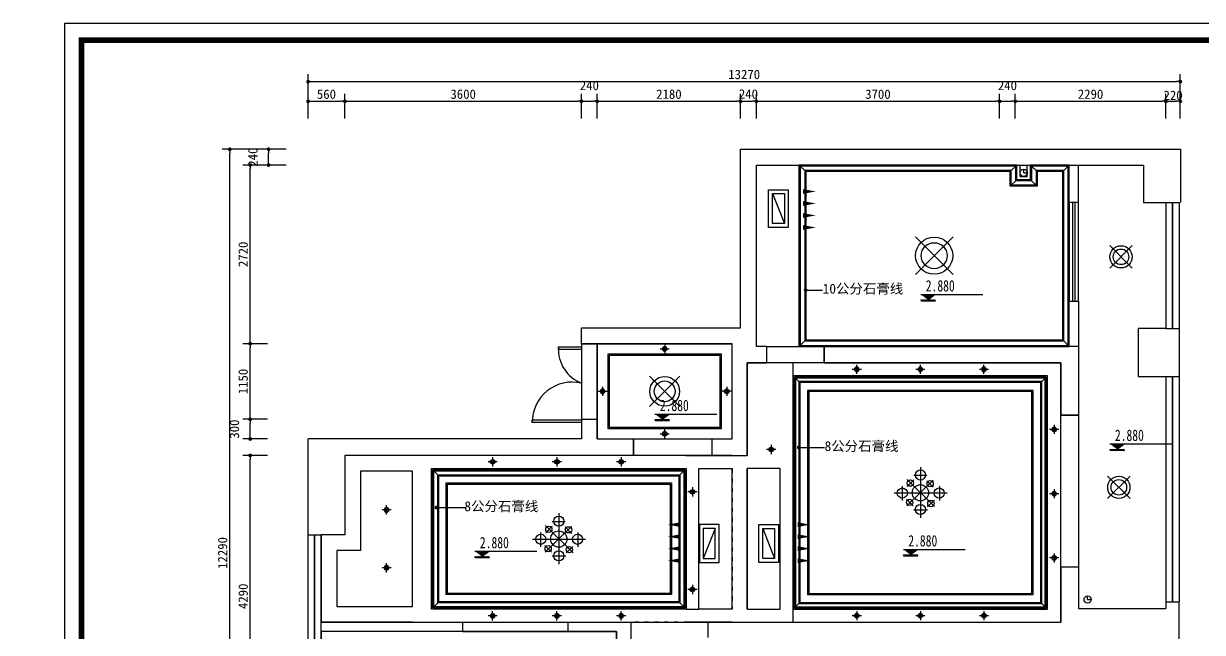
# Model space of a CAD drawing. Header units: millimetres. Extents: x -77055 to 331180, y -861586 to -491011.
# Drawn here: x 35969 to 53903, y -600668 to -591399 of the extents above; entities that cross this region are included whole.
import ezdxf

# ---------------------------------------------------------------- set-up
doc = ezdxf.new("R2010")
doc.units = ezdxf.units.MM
doc.header["$PDMODE"] = 3
doc.linetypes.add('ACAD_ISO03W100', pattern=[30, 12, -18])
for name, color, linetype in [('0-170活动家具', 8, 'Continuous'), ('250', 250, 'Continuous'), ('IFF_FURN', 30, 'Continuous'), ('layer 1', 7, 'Continuous'), ('LIGHT', 2, 'Continuous'), ('天花', 2, 'Continuous'), ('家具内线', 8, 'Continuous'), ('家具外线', 4, 'Continuous')]:
    doc.layers.add(name, color=color, linetype=linetype)
doc.layers.add('灯具', color=61, linetype='Continuous', lineweight=25)
doc.styles.add('DIM', font='simhei.ttf', dxfattribs={"width": 0.8})
doc.styles.get("Standard").update_dxf_attribs({"font": 'simhei.ttf'})
doc.styles.add('STYLE1', font='')
doc.styles.add('平面', font='', dxfattribs={"width": 0.75, "height": 250})
doc.styles.get('STYLE1').set_extended_font_data('SimSun')
doc.styles.get('平面').set_extended_font_data('SimSun')
doc.dimstyles.new('1-50', dxfattribs={"dimscale": 50, "dimtxt": 5, "dimasz": 1, "dimexe": 1, "dimexo": 0.1, "dimgap": 0.5, "dimtad": 1, "dimdec": 0, "dimdsep": 46, "dimtxsty": 'DIM', "dimblk": 'ARCHTICK', "dimcen": 4, "dimdle": 1, "dimclrd": 3, "dimclre": 3, "dimclrt": 1, "dimadec": 0, "dimazin": 0, "dimtfac": 1, "dimtdec": 0, "dimtmove": 2, "dimatfit": 3, "dimldrblk": 'DOT', "dimfxl": 15, "dimfxlon": 1, "dimarcsym": 0})
doc.dimstyles.new('1-55', dxfattribs={"dimscale": 57, "dimtxt": 2.5, "dimasz": 1, "dimexe": 2, "dimexo": 0.625, "dimtad": 1, "dimdec": 0, "dimrnd": 5, "dimtxsty": 'Standard', "dimblk": 'DOT', "dimcen": 2.5, "dimclrd": 1, "dimclre": 1, "dimclrt": 2, "dimadec": 0, "dimazin": 0, "dimtfac": 1, "dimtdec": 0, "dimtmove": 2, "dimatfit": 3, "dimldrblk": 'DOT', "dimfxl": 1, "dimarcsym": 0})

# ---------------------------------------------------------------- blocks, each defined once
blk = doc.blocks.new('_Dot')
at = {"color": 0, "linetype": 'ByBlock', "lineweight": -2}
blk.add_line((-0.5, 0), (-1, 0), dxfattribs=at)
at = {"color": 0, "linetype": 'ByBlock', "const_width": 0.5}
blk.add_lwpolyline([(-0.25, 0, 1), (0.25, 0, 1)], format="xyb", close=True, dxfattribs=at)
blk = doc.blocks.new('*D532')
at = {"layer": '250', "color": 1, "lineweight": -2}
for p, q in [((40297, -592847), (40297, -592469)), ((40857, -592847), (40857, -592469)), ((40354, -592583), (40800, -592583))]:
    blk.add_line(p, q, dxfattribs=at)
at = {"layer": 'Defpoints', "color": 0}
for p in [(40857, -592583), (40297, -592883), (40857, -592883)]:
    blk.add_point(p, dxfattribs=at)
at = {"layer": '250', "color": 1, "lineweight": -2, "xscale": 57, "yscale": 57, "zscale": 57, "rotation": 180}
blk.add_blockref('_Dot', (40297, -592583), dxfattribs=at)
at = {"layer": '250', "color": 1, "lineweight": -2, "xscale": 57, "yscale": 57, "zscale": 57}
blk.add_blockref('_Dot', (40857, -592583), dxfattribs=at)
at = {"layer": '250', "color": 2, "insert": (40577, -592475), "char_height": 142.5, "attachment_point": 5}
blk.add_mtext('560', dxfattribs=at)
blk = doc.blocks.new('*D533')
at = {"layer": '250', "color": 1, "lineweight": -2}
for p, q in [((40857, -592847), (40857, -592469)), ((44457, -592847), (44457, -592469)), ((40914, -592583), (44400, -592583))]:
    blk.add_line(p, q, dxfattribs=at)
at = {"layer": 'Defpoints', "color": 0}
for p in [(44457, -592583), (40857, -592883), (44457, -592883)]:
    blk.add_point(p, dxfattribs=at)
at = {"layer": '250', "color": 1, "lineweight": -2, "xscale": 57, "yscale": 57, "zscale": 57, "rotation": 180}
blk.add_blockref('_Dot', (40857, -592583), dxfattribs=at)
at = {"layer": '250', "color": 1, "lineweight": -2, "xscale": 57, "yscale": 57, "zscale": 57}
blk.add_blockref('_Dot', (44457, -592583), dxfattribs=at)
at = {"layer": '250', "color": 2, "insert": (42657, -592475), "char_height": 142.5, "attachment_point": 5}
blk.add_mtext('3600', dxfattribs=at)
blk = doc.blocks.new('*D534')
at = {"layer": '250', "color": 1, "lineweight": -2}
for p, q in [((44457, -592847), (44457, -592469)), ((44697, -592847), (44697, -592469)), ((44514, -592583), (44640, -592583))]:
    blk.add_line(p, q, dxfattribs=at)
at = {"layer": 'Defpoints', "color": 0}
for p in [(44697, -592583), (44457, -592883), (44697, -592883)]:
    blk.add_point(p, dxfattribs=at)
at = {"layer": '250', "color": 1, "lineweight": -2, "xscale": 57, "yscale": 57, "zscale": 57, "rotation": 180}
blk.add_blockref('_Dot', (44457, -592583), dxfattribs=at)
at = {"layer": '250', "color": 1, "lineweight": -2, "xscale": 57, "yscale": 57, "zscale": 57}
blk.add_blockref('_Dot', (44697, -592583), dxfattribs=at)
at = {"layer": '250', "color": 2, "insert": (44577, -592343), "char_height": 142.5, "attachment_point": 5}
blk.add_mtext('240', dxfattribs=at)
blk = doc.blocks.new('*D535')
at = {"layer": '250', "color": 1, "lineweight": -2}
for p, q in [((44697, -592847), (44697, -592469)), ((46877, -592847), (46877, -592469)), ((44754, -592583), (46820, -592583))]:
    blk.add_line(p, q, dxfattribs=at)
at = {"layer": 'Defpoints', "color": 0}
for p in [(46877, -592583), (44697, -592883), (46877, -592883)]:
    blk.add_point(p, dxfattribs=at)
at = {"layer": '250', "color": 1, "lineweight": -2, "xscale": 57, "yscale": 57, "zscale": 57, "rotation": 180}
blk.add_blockref('_Dot', (44697, -592583), dxfattribs=at)
at = {"layer": '250', "color": 1, "lineweight": -2, "xscale": 57, "yscale": 57, "zscale": 57}
blk.add_blockref('_Dot', (46877, -592583), dxfattribs=at)
at = {"layer": '250', "color": 2, "insert": (45787, -592475), "char_height": 142.5, "attachment_point": 5}
blk.add_mtext('2180', dxfattribs=at)
blk = doc.blocks.new('*D536')
at = {"layer": '250', "color": 1, "lineweight": -2}
for p, q in [((46877, -592847), (46877, -592469)), ((47117, -592847), (47117, -592469)), ((46934, -592583), (47060, -592583))]:
    blk.add_line(p, q, dxfattribs=at)
at = {"layer": 'Defpoints', "color": 0}
for p in [(47117, -592583), (46877, -592883), (47117, -592883)]:
    blk.add_point(p, dxfattribs=at)
at = {"layer": '250', "color": 1, "lineweight": -2, "xscale": 57, "yscale": 57, "zscale": 57, "rotation": 180}
blk.add_blockref('_Dot', (46877, -592583), dxfattribs=at)
at = {"layer": '250', "color": 1, "lineweight": -2, "xscale": 57, "yscale": 57, "zscale": 57}
blk.add_blockref('_Dot', (47117, -592583), dxfattribs=at)
at = {"layer": '250', "color": 2, "insert": (46997, -592473), "char_height": 142.5, "attachment_point": 5}
blk.add_mtext('240', dxfattribs=at)
blk = doc.blocks.new('*D537')
at = {"layer": '250', "color": 1, "lineweight": -2}
for p, q in [((47117, -592847), (47117, -592469)), ((50817, -592847), (50817, -592469)), ((47174, -592583), (50760, -592583))]:
    blk.add_line(p, q, dxfattribs=at)
at = {"layer": 'Defpoints', "color": 0}
for p in [(50817, -592583), (47117, -592883), (50817, -592883)]:
    blk.add_point(p, dxfattribs=at)
at = {"layer": '250', "color": 1, "lineweight": -2, "xscale": 57, "yscale": 57, "zscale": 57, "rotation": 180}
blk.add_blockref('_Dot', (47117, -592583), dxfattribs=at)
at = {"layer": '250', "color": 1, "lineweight": -2, "xscale": 57, "yscale": 57, "zscale": 57}
blk.add_blockref('_Dot', (50817, -592583), dxfattribs=at)
at = {"layer": '250', "color": 2, "insert": (48967, -592475), "char_height": 142.5, "attachment_point": 5}
blk.add_mtext('3700', dxfattribs=at)
blk = doc.blocks.new('*D538')
at = {"layer": '250', "color": 1, "lineweight": -2}
for p, q in [((50817, -592847), (50817, -592469)), ((51057, -592847), (51057, -592469)), ((50874, -592583), (51000, -592583))]:
    blk.add_line(p, q, dxfattribs=at)
at = {"layer": 'Defpoints', "color": 0}
for p in [(51057, -592583), (50817, -592883), (51057, -592883)]:
    blk.add_point(p, dxfattribs=at)
at = {"layer": '250', "color": 1, "lineweight": -2, "xscale": 57, "yscale": 57, "zscale": 57, "rotation": 180}
blk.add_blockref('_Dot', (50817, -592583), dxfattribs=at)
at = {"layer": '250', "color": 1, "lineweight": -2, "xscale": 57, "yscale": 57, "zscale": 57}
blk.add_blockref('_Dot', (51057, -592583), dxfattribs=at)
at = {"layer": '250', "color": 2, "insert": (50937, -592343), "char_height": 142.5, "attachment_point": 5}
blk.add_mtext('240', dxfattribs=at)
blk = doc.blocks.new('*D539')
at = {"layer": '250', "color": 1, "lineweight": -2}
for p, q in [((51057, -592847), (51057, -592469)), ((53347, -592847), (53347, -592469)), ((51114, -592583), (53290, -592583))]:
    blk.add_line(p, q, dxfattribs=at)
at = {"layer": 'Defpoints', "color": 0}
for p in [(53347, -592583), (51057, -592883), (53347, -592883)]:
    blk.add_point(p, dxfattribs=at)
at = {"layer": '250', "color": 1, "lineweight": -2, "xscale": 57, "yscale": 57, "zscale": 57, "rotation": 180}
blk.add_blockref('_Dot', (51057, -592583), dxfattribs=at)
at = {"layer": '250', "color": 1, "lineweight": -2, "xscale": 57, "yscale": 57, "zscale": 57}
blk.add_blockref('_Dot', (53347, -592583), dxfattribs=at)
at = {"layer": '250', "color": 2, "insert": (52202, -592475), "char_height": 142.5, "attachment_point": 5}
blk.add_mtext('2290', dxfattribs=at)
blk = doc.blocks.new('*D540')
at = {"layer": '250', "color": 1, "lineweight": -2}
for p, q in [((53347, -592847), (53347, -592469)), ((53567, -592847), (53567, -592469)), ((53404, -592583), (53510, -592583))]:
    blk.add_line(p, q, dxfattribs=at)
at = {"layer": 'Defpoints', "color": 0}
for p in [(53567, -592583), (53347, -592883), (53567, -592883)]:
    blk.add_point(p, dxfattribs=at)
at = {"layer": '250', "color": 1, "lineweight": -2, "xscale": 57, "yscale": 57, "zscale": 57, "rotation": 180}
blk.add_blockref('_Dot', (53347, -592583), dxfattribs=at)
at = {"layer": '250', "color": 1, "lineweight": -2, "xscale": 57, "yscale": 57, "zscale": 57}
blk.add_blockref('_Dot', (53567, -592583), dxfattribs=at)
at = {"layer": '250', "color": 2, "insert": (53457, -592493), "char_height": 142.5, "attachment_point": 5}
blk.add_mtext('220', dxfattribs=at)
blk = doc.blocks.new('*D541')
at = {"layer": '250', "color": 1, "lineweight": -2}
for p, q in [((40297, -592811), (40297, -592169)), ((53567, -592811), (53567, -592169)), ((40354, -592283), (53510, -592283))]:
    blk.add_line(p, q, dxfattribs=at)
at = {"layer": 'Defpoints', "color": 0}
for p in [(53567, -592283), (40297, -592847), (53567, -592847)]:
    blk.add_point(p, dxfattribs=at)
at = {"layer": '250', "color": 1, "lineweight": -2, "xscale": 57, "yscale": 57, "zscale": 57, "rotation": 180}
blk.add_blockref('_Dot', (40297, -592283), dxfattribs=at)
at = {"layer": '250', "color": 1, "lineweight": -2, "xscale": 57, "yscale": 57, "zscale": 57}
blk.add_blockref('_Dot', (53567, -592283), dxfattribs=at)
at = {"layer": '250', "color": 2, "insert": (46932, -592175), "char_height": 142.5, "attachment_point": 5}
blk.add_mtext('13270', dxfattribs=at)
blk = doc.blocks.new('*D564')
at = {"layer": '250', "color": 1, "lineweight": -2}
for p, q in [((39682, -597973), (39303, -597973)), ((39417, -602206), (39417, -598030)), ((39682, -602263), (39303, -602263))]:
    blk.add_line(p, q, dxfattribs=at)
at = {"layer": 'Defpoints', "color": 0}
for p in [(39417, -597973), (39717, -597973), (39717, -602263)]:
    blk.add_point(p, dxfattribs=at)
at = {"layer": '250', "color": 1, "lineweight": -2, "xscale": 57, "yscale": 57, "zscale": 57}
for p, rotation in [((39417, -597973), 90), ((39417, -602263), 270)]:
    blk.add_blockref('_Dot', p, dxfattribs=dict(at, rotation=rotation))
at = {"layer": '250', "color": 2, "insert": (39310, -600118), "char_height": 142.5, "attachment_point": 5, "rotation": 90}
blk.add_mtext('4290', dxfattribs=at)
blk = doc.blocks.new('*D565')
at = {"layer": '250', "color": 1, "lineweight": -2}
for p, q in [((39682, -597423), (39303, -597423)), ((39417, -597666), (39417, -597480)), ((39682, -597723), (39303, -597723))]:
    blk.add_line(p, q, dxfattribs=at)
at = {"layer": 'Defpoints', "color": 0}
for p in [(39417, -597423), (39717, -597423), (39717, -597723)]:
    blk.add_point(p, dxfattribs=at)
at = {"layer": '250', "color": 1, "lineweight": -2, "xscale": 57, "yscale": 57, "zscale": 57}
for p, rotation in [((39417, -597423), 90), ((39417, -597723), 270)]:
    blk.add_blockref('_Dot', p, dxfattribs=dict(at, rotation=rotation))
at = {"layer": '250', "color": 2, "insert": (39178, -597573), "char_height": 142.5, "attachment_point": 5, "rotation": 90}
blk.add_mtext('300', dxfattribs=at)
blk = doc.blocks.new('*D566')
at = {"layer": '250', "color": 1, "lineweight": -2}
for p, q in [((39682, -596273), (39303, -596273)), ((39417, -597366), (39417, -596330)), ((39682, -597423), (39303, -597423))]:
    blk.add_line(p, q, dxfattribs=at)
at = {"layer": 'Defpoints', "color": 0}
for p in [(39417, -596273), (39717, -596273), (39717, -597423)]:
    blk.add_point(p, dxfattribs=at)
at = {"layer": '250', "color": 1, "lineweight": -2, "xscale": 57, "yscale": 57, "zscale": 57}
for p, rotation in [((39417, -596273), 90), ((39417, -597423), 270)]:
    blk.add_blockref('_Dot', p, dxfattribs=dict(at, rotation=rotation))
at = {"layer": '250', "color": 2, "insert": (39310, -596848), "char_height": 142.5, "attachment_point": 5, "rotation": 90}
blk.add_mtext('1150', dxfattribs=at)
blk = doc.blocks.new('*D567')
at = {"layer": '250', "color": 1, "lineweight": -2}
for p, q in [((39682, -593553), (39303, -593553)), ((39417, -596216), (39417, -593610)), ((39682, -596273), (39303, -596273))]:
    blk.add_line(p, q, dxfattribs=at)
at = {"layer": 'Defpoints', "color": 0}
for p in [(39417, -593553), (39717, -593553), (39717, -596273)]:
    blk.add_point(p, dxfattribs=at)
at = {"layer": '250', "color": 1, "lineweight": -2, "xscale": 57, "yscale": 57, "zscale": 57}
for p, rotation in [((39417, -593553), 90), ((39417, -596273), 270)]:
    blk.add_blockref('_Dot', p, dxfattribs=dict(at, rotation=rotation))
at = {"layer": '250', "color": 2, "insert": (39310, -594913), "char_height": 142.5, "attachment_point": 5, "rotation": 90}
blk.add_mtext('2720', dxfattribs=at)
blk = doc.blocks.new('*D568')
at = {"layer": '250', "color": 1, "lineweight": -2}
for p, q in [((39962, -593313), (39583, -593313)), ((39697, -593496), (39697, -593370)), ((39962, -593553), (39583, -593553))]:
    blk.add_line(p, q, dxfattribs=at)
at = {"layer": 'Defpoints', "color": 0}
for p in [(39697, -593313), (39997, -593313), (39997, -593553)]:
    blk.add_point(p, dxfattribs=at)
at = {"layer": '250', "color": 1, "lineweight": -2, "xscale": 57, "yscale": 57, "zscale": 57}
for p, rotation in [((39697, -593313), 90), ((39697, -593553), 270)]:
    blk.add_blockref('_Dot', p, dxfattribs=dict(at, rotation=rotation))
at = {"layer": '250', "color": 2, "insert": (39458, -593433), "char_height": 142.5, "attachment_point": 5, "rotation": 90}
blk.add_mtext('240', dxfattribs=at)
blk = doc.blocks.new('*D569')
at = {"layer": '250', "color": 1, "lineweight": -2}
for p, q in [((39682, -593313), (38992, -593313)), ((39106, -605546), (39106, -593370)), ((39682, -605603), (38992, -605603))]:
    blk.add_line(p, q, dxfattribs=at)
at = {"layer": 'Defpoints', "color": 0}
for p in [(39106, -593313), (39717, -593313), (39717, -605603)]:
    blk.add_point(p, dxfattribs=at)
at = {"layer": '250', "color": 1, "lineweight": -2, "xscale": 57, "yscale": 57, "zscale": 57}
for p, rotation in [((39106, -593313), 90), ((39106, -605603), 270)]:
    blk.add_blockref('_Dot', p, dxfattribs=dict(at, rotation=rotation))
at = {"layer": '250', "color": 2, "insert": (38998, -599458), "char_height": 142.5, "attachment_point": 5, "rotation": 90}
blk.add_mtext('12290', dxfattribs=at)
blk = doc.blocks.new('A$C54AD448D')
blk.add_lwpolyline([(-240, 15583), (-22136, 15583), (-22136, 240), (-240, 240)], close=True)
at = {"layer": 'IFF_FURN'}
blk.add_lwpolyline([(0, 15823), (-22376, 15823), (-22376, 0), (0, 0)], close=True, dxfattribs=at)
at = {"layer": 'IFF_FURN', "color": 8, "const_width": 79.9}
blk.add_lwpolyline([(-22136, 15583), (-22136, 240), (-240, 240), (-240, 15583), (-22136, 15583)], dxfattribs=at)
blk = doc.blocks.new('54ewq')
blk.add_hatch(color=1).paths.add_polyline_path([(75200, -272756), (75017, -272756), (75108, -272825)])
h = blk.add_hatch()
h.set_pattern_fill('SACNCR', color=1, scale=1.92, angle=180.0122, style=0)
h.set_pattern_definition([(45.01224, (-58699.985, -326776.9863), (-3.23358277, 3.23220149), []), (45.01224, (-58696.752, -326776.9856), (-3.23358277, 3.23220149), [0, -4.572])])
h.paths.add_polyline_path([(75109, -272825), (75108, -272825), (75108, -272825), (75017, -272825), (75017, -272838), (75201, -272838), (75201, -272825)])
at = {"color": 1}
for p, q in [((75017, -272756), (75802, -272756)), ((75200, -272756), (75108, -272825))]:
    blk.add_line(p, q, dxfattribs=at)
blk = doc.blocks.new('A$C650D4CB0')
at = {"layer": '灯具', "color": 4}
for points in [[(44, 500, 0, 0, 0), (44, 0, 0, 88.5, 0), (44, 243, 88.5, 88.5, 0)], [(273, 500, 0, 0, 0), (273, 0, 0, 88.5, 0), (273, 243, 88.5, 88.5, 0)], [(501, 500, 0, 0, 0), (501, 0, 0, 88.5, 0), (501, 243, 88.5, 88.5, 0)], [(729, 500, 0, 0, 0), (729, 0, 0, 88.5, 0), (729, 243, 88.5, 88.5, 0)]]:
    blk.add_lwpolyline(points, format="xyseb", dxfattribs=at)
blk = doc.blocks.new('gb')
at = {"layer": '250', "color": 1}
blk.add_line((-133691, -772030), (-133841, -772410), dxfattribs=at)
for points in [[(-133641, -772460), (-133641, -771980), (-133891, -771980), (-133891, -772460)], [(-133691, -772410), (-133691, -772030), (-133841, -772030), (-133841, -772410)]]:
    blk.add_lwpolyline(points, close=True, dxfattribs=at)
blk = doc.blocks.new('efd')
at = {"layer": '家具内线'}
for p, q in [((-22779, -712408), (-22616, -712408)), ((-22696, -712304), (-22696, -712950)), ((-22926, -712548), (-22926, -712730)), ((-22534, -712472), (-22868, -712796)), ((-22864, -712460), (-22515, -712806)), ((-22780, -712468), (-22862, -712551)), ((-22613, -712477), (-22533, -712560)), ((-22455, -712548), (-22455, -712728)), ((-23030, -712631), (-22357, -712631)), ((-22871, -712711), (-22788, -712796)), ((-22604, -712807), (-22519, -712724)), ((-22781, -712846), (-22606, -712846))]:
    blk.add_line(p, q, dxfattribs=at)
at = {"layer": '家具外线'}
for centre, radius in [((-22696, -712405), 64.5), ((-22925, -712634), 64.5), ((-22822, -712508), 39.8), ((-22696, -712631), 103), ((-22572, -712514), 39.8), ((-22457, -712634), 64.5), ((-22831, -712753), 39.8), ((-22696, -712843), 64.5), ((-22563, -712767), 39.8)]:
    blk.add_circle(centre, radius, dxfattribs=at)
blk = doc.blocks.new('adsdw33434')
at = {"layer": '天花', "color": 1}
for p, q in [((-382, 382), (382, -382)), ((382, 382), (-382, -382))]:
    blk.add_line(p, q, dxfattribs=at)
for radius in [377, 264]:
    blk.add_circle((0, 0), radius, dxfattribs=at)
blk = doc.blocks.new('KHBB')
at = {"color": 1}
blk.add_circle((132665, -152294), 35, dxfattribs=at)
at = {"layer": 'LIGHT', "color": 1, "linetype": 'Continuous'}
for p, q in [((132765, -152294), (132565, -152294)), ((132665, -152194), (132665, -152394))]:
    blk.add_line(p, q, dxfattribs=at)
at = {"layer": 'LIGHT', "linetype": 'Continuous'}
blk.add_circle((132665, -152294), 50, dxfattribs=at)
blk = doc.blocks.new('_ArchTick')
at = {"color": 0, "linetype": 'ByBlock', "const_width": 0.15}
blk.add_lwpolyline([(-0.5, -0.5), (0.5, 0.5)], dxfattribs=at)
blk = doc.blocks.new('*D693')
at = {"layer": '250', "color": 3, "lineweight": -2}
for p, q in [((-23716, -597913), (-22916, -597913)), ((-22966, -597863), (-22966, -598503)), ((-23716, -598453), (-22916, -598453)), ((176539, -648635), (181029, -648635)), ((176589, -649385), (176589, -648585)), ((180979, -649385), (180979, -648585))]:
    blk.add_line(p, q, dxfattribs=at)
at = {"layer": 'Defpoints', "color": 0}
for p in [(-25214, -597913), (-24189, -598453), (-22966, -598453), (180979, -648635), (176589, -650556), (180979, -650556)]:
    blk.add_point(p, dxfattribs=at)
at = {"layer": '250', "color": 3, "lineweight": -2, "xscale": 50, "yscale": 50, "zscale": 50}
for p, rotation in [((-22966, -597913), 90), ((-22966, -598453), 270), ((176589, -648635), 180)]:
    blk.add_blockref('_ArchTick', p, dxfattribs=dict(at, rotation=rotation))
blk.add_blockref('_ArchTick', (180979, -648635), dxfattribs=at)
at = {"layer": '250', "color": 1, "insert": (-23168, -598183), "char_height": 250, "attachment_point": 5, "rotation": 90, "style": 'DIM'}
blk.add_mtext('540', dxfattribs=at)
at = {"layer": '250', "color": 1, "insert": (178784, -648483), "char_height": 250, "attachment_point": 5, "style": 'DIM'}
blk.add_mtext('4390', dxfattribs=at)
blk = doc.blocks.new('*D701')
at = {"layer": '250', "color": 3, "lineweight": -2}
for p, q in [((-38659, -595924), (-38659, -595385)), ((-38459, -595919), (-38459, -595385)), ((-38709, -595435), (-38409, -595435)), ((153703, -610350), (153703, -610722)), ((156158, -610350), (156158, -610722)), ((156208, -610672), (153653, -610672))]:
    blk.add_line(p, q, dxfattribs=at)
at = {"layer": 'Defpoints', "color": 0}
for p in [(-38459, -595435), (-38659, -595929), (-38459, -595924), (153703, -610345), (156158, -610345), (153703, -610672)]:
    blk.add_point(p, dxfattribs=at)
at = {"layer": '250', "color": 3, "lineweight": -2, "xscale": 50, "yscale": 50, "zscale": 50, "rotation": 180}
for p in [(-38659, -595435), (153703, -610672)]:
    blk.add_blockref('_ArchTick', p, dxfattribs=at)
at = {"layer": '250', "color": 3, "lineweight": -2, "xscale": 50, "yscale": 50, "zscale": 50}
for p in [(-38459, -595435), (156158, -610672)]:
    blk.add_blockref('_ArchTick', p, dxfattribs=at)
at = {"layer": '250', "color": 1, "char_height": 250, "attachment_point": 5, "style": 'DIM'}
for s, insert in [('200', (-38559, -595221)), ('2455', (154931, -610522))]:
    blk.add_mtext(s, dxfattribs=dict(at, insert=insert))
blk = doc.blocks.new('*D702')
at = {"layer": '250', "color": 3, "lineweight": -2}
for p, q in [((-38459, -595919), (-38459, -595385)), ((-33739, -595915), (-33739, -595385)), ((-38509, -595435), (-33689, -595435)), ((151763, -610042), (153593, -610042)), ((151813, -610184), (151813, -609992)), ((153543, -610184), (153543, -609992))]:
    blk.add_line(p, q, dxfattribs=at)
at = {"layer": 'Defpoints', "color": 0}
for p in [(-33739, -595435), (-38459, -595924), (-33739, -595920), (153543, -610042), (151813, -610189), (153543, -610189)]:
    blk.add_point(p, dxfattribs=at)
at = {"layer": '250', "color": 3, "lineweight": -2, "xscale": 50, "yscale": 50, "zscale": 50, "rotation": 180}
for p in [(-38459, -595435), (151813, -610042)]:
    blk.add_blockref('_ArchTick', p, dxfattribs=at)
at = {"layer": '250', "color": 3, "lineweight": -2, "xscale": 50, "yscale": 50, "zscale": 50}
for p in [(-33739, -595435), (153543, -610042)]:
    blk.add_blockref('_ArchTick', p, dxfattribs=at)
at = {"layer": '250', "color": 1, "char_height": 250, "attachment_point": 5, "style": 'DIM'}
for s, insert in [('4720', (-36099, -595284)), ('1730', (152678, -609891))]:
    blk.add_mtext(s, dxfattribs=dict(at, insert=insert))
blk = doc.blocks.new('*D703')
at = {"layer": '250', "color": 3, "lineweight": -2}
for p, q in [((-33739, -595915), (-33739, -595385)), ((-33539, -595924), (-33539, -595385)), ((-33789, -595435), (-33489, -595435)), ((146508, -610525), (146508, -611325)), ((149458, -610525), (149458, -611325)), ((146458, -611275), (149508, -611275))]:
    blk.add_line(p, q, dxfattribs=at)
at = {"layer": 'Defpoints', "color": 0}
for p in [(-33539, -595435), (-33739, -595920), (-33539, -595929), (146508, -610345), (149458, -610345), (149458, -611275)]:
    blk.add_point(p, dxfattribs=at)
at = {"layer": '250', "color": 3, "lineweight": -2, "xscale": 50, "yscale": 50, "zscale": 50, "rotation": 180}
for p in [(-33739, -595435), (146508, -611275)]:
    blk.add_blockref('_ArchTick', p, dxfattribs=at)
at = {"layer": '250', "color": 3, "lineweight": -2, "xscale": 50, "yscale": 50, "zscale": 50}
for p in [(-33539, -595435), (149458, -611275)]:
    blk.add_blockref('_ArchTick', p, dxfattribs=at)
at = {"layer": '250', "color": 1, "char_height": 250, "attachment_point": 5, "style": 'DIM'}
for s, insert in [('200', (-33639, -595221)), ('2950', (147983, -611123))]:
    blk.add_mtext(s, dxfattribs=dict(at, insert=insert))
blk = doc.blocks.new('*D704')
at = {"layer": '250', "color": 3, "lineweight": -2}
for p, q in [((-33539, -595924), (-33539, -595385)), ((-30724, -596185), (-30724, -595385)), ((-33589, -595435), (-30674, -595435)), ((148699, -616775), (148699, -614930)), ((149449, -614980), (148649, -614980)), ((149449, -616725), (148649, -616725))]:
    blk.add_line(p, q, dxfattribs=at)
at = {"layer": 'Defpoints', "color": 0}
for p in [(-30724, -595435), (-33539, -595929), (-30724, -597584), (148699, -614980), (150108, -614980), (150108, -616725)]:
    blk.add_point(p, dxfattribs=at)
at = {"layer": '250', "color": 3, "lineweight": -2, "xscale": 50, "yscale": 50, "zscale": 50}
for p, rotation in [((-33539, -595435), 180), ((148699, -614980), 90), ((148699, -616725), 270)]:
    blk.add_blockref('_ArchTick', p, dxfattribs=dict(at, rotation=rotation))
blk.add_blockref('_ArchTick', (-30724, -595435), dxfattribs=at)
at = {"layer": '250', "color": 1, "insert": (-32132, -595285), "char_height": 250, "attachment_point": 5, "style": 'DIM'}
blk.add_mtext('2815', dxfattribs=at)
at = {"layer": '250', "color": 1, "insert": (148549, -615853), "char_height": 250, "attachment_point": 5, "rotation": 90, "style": 'DIM'}
blk.add_mtext('1745', dxfattribs=at)
blk = doc.blocks.new('*D705')
at = {"layer": '250', "color": 3, "lineweight": -2}
for p, q in [((-30724, -596185), (-30724, -595385)), ((-30564, -596185), (-30564, -595385)), ((-30774, -595435), (-30514, -595435)), ((147603, -619165), (147603, -618703)), ((150558, -619200), (150558, -618703)), ((147553, -618753), (150608, -618753))]:
    blk.add_line(p, q, dxfattribs=at)
at = {"layer": 'Defpoints', "color": 0}
for p in [(-30564, -595435), (-30724, -597584), (-30564, -597584), (150558, -618753), (147603, -619170), (150558, -619205)]:
    blk.add_point(p, dxfattribs=at)
at = {"layer": '250', "color": 3, "lineweight": -2, "xscale": 50, "yscale": 50, "zscale": 50, "rotation": 180}
for p in [(-30724, -595435), (147603, -618753)]:
    blk.add_blockref('_ArchTick', p, dxfattribs=at)
at = {"layer": '250', "color": 3, "lineweight": -2, "xscale": 50, "yscale": 50, "zscale": 50}
for p in [(-30564, -595435), (150558, -618753)]:
    blk.add_blockref('_ArchTick', p, dxfattribs=at)
at = {"layer": '250', "color": 1, "char_height": 250, "attachment_point": 5, "style": 'DIM'}
for s, insert in [('160', (-30644, -595221)), ('2955', (149081, -618603))]:
    blk.add_mtext(s, dxfattribs=dict(at, insert=insert))
blk = doc.blocks.new('*D706')
at = {"layer": '250', "color": 3, "lineweight": -2}
for p, q in [((-30564, -596185), (-30564, -595385)), ((-28109, -596185), (-28109, -595385)), ((-30614, -595435), (-28059, -595435)), ((150553, -617555), (149994, -617555)), ((150044, -619250), (150044, -617505)), ((150553, -619200), (149994, -619200))]:
    blk.add_line(p, q, dxfattribs=at)
at = {"layer": 'Defpoints', "color": 0}
for p in [(-28109, -595435), (-30564, -597584), (-28109, -597584), (150044, -617555), (150558, -617555), (150558, -619200)]:
    blk.add_point(p, dxfattribs=at)
at = {"layer": '250', "color": 3, "lineweight": -2, "xscale": 50, "yscale": 50, "zscale": 50}
for p, rotation in [((-30564, -595435), 180), ((150044, -617555), 90), ((150044, -619200), 270)]:
    blk.add_blockref('_ArchTick', p, dxfattribs=dict(at, rotation=rotation))
blk.add_blockref('_ArchTick', (-28109, -595435), dxfattribs=at)
at = {"layer": '250', "color": 1, "insert": (-29337, -595285), "char_height": 250, "attachment_point": 5, "style": 'DIM'}
blk.add_mtext('2455', dxfattribs=at)
at = {"layer": '250', "color": 1, "insert": (149894, -618378), "char_height": 250, "attachment_point": 5, "rotation": 90, "style": 'DIM'}
blk.add_mtext('1645', dxfattribs=at)
blk = doc.blocks.new('*D707')
at = {"layer": '250', "color": 3, "lineweight": -2}
for p, q in [((-28109, -596185), (-28109, -595385)), ((-27879, -596185), (-27879, -595385)), ((-28159, -595435), (-27829, -595435)), ((164355, -618770), (164355, -614910)), ((163605, -614960), (164405, -614960)), ((163605, -618720), (164405, -618720))]:
    blk.add_line(p, q, dxfattribs=at)
at = {"layer": 'Defpoints', "color": 0}
for p in [(-27879, -595435), (-27879, -597344), (-28109, -597584), (159638, -614960), (164355, -614960), (159638, -618720)]:
    blk.add_point(p, dxfattribs=at)
at = {"layer": '250', "color": 3, "lineweight": -2, "xscale": 50, "yscale": 50, "zscale": 50}
for p, rotation in [((-28109, -595435), 180), ((164355, -614960), 90), ((164355, -618720), 270)]:
    blk.add_blockref('_ArchTick', p, dxfattribs=dict(at, rotation=rotation))
blk.add_blockref('_ArchTick', (-27879, -595435), dxfattribs=at)
at = {"layer": '250', "color": 1, "insert": (-27994, -595221), "char_height": 250, "attachment_point": 5, "style": 'DIM'}
blk.add_mtext('230', dxfattribs=at)
at = {"layer": '250', "color": 1, "insert": (164204, -616840), "char_height": 250, "attachment_point": 5, "rotation": 90, "style": 'DIM'}
blk.add_mtext('3760', dxfattribs=at)

msp = doc.modelspace()

# ---------------------------------------------------------------- linework, layer by layer
at = {"layer": '0-170活动家具', "color": 1, "linetype": 'ACAD_ISO03W100', "ltscale": 5}
for p, q in [((46747.4, -598172.7), (46747.4, -600312.7)), ((46977.4, -598172.7), (46977.4, -600312.7)), ((46377.4, -600512.7), (45207.4, -600512.7))]:
    msp.add_line(p, q, dxfattribs=at)
at = {"layer": '250', "color": 0}
for p, q in [((46877.4, -596032.7), (46877.4, -593312.7)), ((46877.4, -593312.7), (53567.4, -593312.7)), ((53567.4, -593312.7), (53567.4, -594122.7)), ((47117.4, -596312.7), (47117.4, -593552.7)), ((47117.4, -593552.7), (53007.4, -593552.7)), ((51877.4, -594122.7), (51877.4, -593552.7)), ((52017.4, -594122.7), (52017.4, -593552.7)), ((53007.4, -593552.7), (53007.4, -594122.7)), ((51183.9, -593671.6), (51183.9, -593616.6)), ((51183.9, -593671.6), (51183.9, -593616.6)), ((51183.9, -593671.6), (51238.9, -593671.6)), ((51183.9, -593671.6), (51238.9, -593671.6)), ((53007.4, -594122.7), (53347.4, -594122.7)), ((53347.4, -594122.7), (53547.4, -594122.7)), ((51877.4, -596312.7), (51877.4, -595623)), ((52017.4, -595623), (52017.4, -597362.7)), ((44457.4, -596032.7), (46877.4, -596032.7)), ((44457.4, -596272.7), (44457.4, -596032.7)), ((53347.4, -596042.7), (52927.4, -596042.7)), ((52927.4, -596042.7), (52927.4, -596772.7)), ((53347.4, -596042.7), (53547.4, -596042.7)), ((53547.4, -596042.7), (53547.4, -596772.7)), ((44457.4, -596272.7), (44697.4, -596272.7)), ((44697.4, -596272.7), (46747.4, -596272.7)), ((46747.4, -597722.7), (46747.4, -596272.7)), ((47277.4, -596312.7), (47117.4, -596312.7)), ((47277.4, -596562.7), (47277.4, -596312.7)), ((48147.4, -596562.7), (48147.4, -596312.7)), ((52017.4, -596312.7), (48147.4, -596312.7)), ((52017.4, -596312.7), (52017.4, -597362.7)), ((46977.4, -597972.7), (46977.4, -596562.7)), ((46977.4, -596562.7), (47277.4, -596562.7)), ((48147.4, -596562.7), (51747.4, -596562.7)), ((51747.4, -596562.7), (51747.4, -597362.7)), ((52927.4, -596772.7), (53347.4, -596772.7)), ((53347.4, -596772.7), (53547.4, -596772.7)), ((52017.4, -597362.7), (51747.4, -597362.7)), ((44457.4, -597422.7), (44697.4, -597422.7)), ((44457.4, -597422.7), (44457.4, -597722.7)), ((44697.4, -597722.7), (44697.4, -597422.7)), ((40297.4, -599182.7), (40297.4, -597722.7)), ((44457.4, -597722.7), (40297.4, -597722.7)), ((44697.4, -597722.7), (45247.4, -597722.7)), ((45247.4, -597722.7), (45247.4, -597972.7)), ((46437.4, -597722.7), (46437.4, -597972.7)), ((46437.4, -597722.7), (46747.4, -597722.7)), ((42127.4, -597972.7), (40857.4, -597972.7)), ((40857.4, -597972.7), (40857.4, -599182.7)), ((45247.4, -597972.7), (42127.4, -597972.7)), ((46437.4, -597972.7), (46977.4, -597972.7)), ((40297.4, -599182.7), (40497.4, -599182.7)), ((40857.4, -599182.7), (40497.4, -599182.7)), ((52017.4, -599672.7), (51747.4, -599672.7)), ((51747.4, -599672.7), (51747.4, -600512.7)), ((52017.4, -599672.7), (52017.4, -600302.7)), ((52157.4, -600167.7), (52157.4, -600112.7)), ((52157.4, -600167.7), (52212.4, -600167.7)), ((53347.4, -600202.7), (53547.4, -600202.7)), ((53547.4, -601712.7), (53547.4, -600202.7)), ((52017.4, -600302.7), (53347.4, -600302.7)), ((42127.4, -600512.7), (42647.4, -600512.7)), ((42647.4, -600512.7), (42647.4, -600652.7)), ((44247.4, -600512.7), (44247.4, -600652.7)), ((44247.4, -600512.7), (45207.4, -600512.7)), ((45207.4, -600512.7), (45207.4, -602552.7)), ((46377.4, -600512.7), (51747.4, -600512.7)), ((46377.4, -600512.7), (46377.4, -600742.7)), ((44247.4, -600652.7), (44987.4, -600652.7)), ((44987.4, -600652.7), (44987.4, -602262.7))]:
    msp.add_line(p, q, dxfattribs=at)
at = {"layer": '250', "color": 2}
for p, q in [((47767.4, -596312.7), (47767.4, -593552.7)), ((52017.4, -594122.7), (51877.4, -594122.7)), ((51927.4, -594122.7), (51927.4, -595623)), ((51967.4, -595623), (51967.4, -594122.7)), ((51747.4, -596562.7), (46977.4, -596562.7)), ((46977.4, -596562.7), (46977.4, -597972.7)), ((46977.4, -597972.7), (46977.4, -596562.7)), ((51747.4, -600512.7), (51747.4, -596562.7)), ((46977.4, -598172.7), (46977.4, -600312.7)), ((40297.4, -601602.7), (40297.4, -599182.7)), ((40497.4, -601602.7), (40497.4, -599182.7)), ((46977.4, -600512.7), (51747.4, -600512.7))]:
    msp.add_line(p, q, dxfattribs=at)
at = {"layer": '250', "color": 251}
for p, q in [((47867.4, -593652.7), (47767.4, -593552.7)), ((50978.9, -593652.7), (51078.9, -593552.7)), ((51388.9, -593652.7), (51288.9, -593552.7)), ((51777.4, -593652.7), (51877.4, -593552.7)), ((51078.9, -593776.6), (50978.9, -593876.6)), ((51288.9, -593776.6), (51388.9, -593876.6)), ((47767.4, -596312.7), (47867.4, -596212.7)), ((51777.4, -596212.7), (51877.4, -596312.7)), ((47777.4, -596862.7), (47697.4, -596782.7)), ((51447.4, -596862.7), (51527.4, -596782.7)), ((42287.4, -598282.7), (42207.4, -598202.7)), ((45937.4, -598282.7), (46017.4, -598202.7)), ((45937.4, -600202.7), (46017.4, -600282.7)), ((47777.4, -600212.7), (47697.4, -600292.7)), ((51447.4, -600212.7), (51527.4, -600292.7))]:
    msp.add_line(p, q, dxfattribs=at)
at = {"layer": '250', "color": 1}
for p, q in [((51078.9, -593776.6), (51078.9, -593552.7)), ((51128.9, -593726.6), (51128.9, -593552.7)), ((51238.9, -593726.6), (51238.9, -593552.7)), ((51288.9, -593776.6), (51288.9, -593552.7)), ((51078.9, -593776.6), (51288.9, -593776.6)), ((51128.9, -593726.6), (51238.9, -593726.6)), ((51877.4, -594122.7), (51877.4, -595623)), ((52017.4, -595623), (52017.4, -594122.7)), ((53347.4, -594122.7), (53347.4, -596042.7)), ((53547.4, -594122.7), (53547.4, -596042.7)), ((51877.4, -595623), (52017.4, -595623)), ((46567.4, -596452.7), (46567.4, -597542.7)), ((46977.4, -597972.7), (46977.4, -596562.7)), ((47677.4, -596562.7), (46977.4, -596562.7)), ((46977.4, -596562.7), (46977.4, -597972.7)), ((47677.4, -600512.7), (47677.4, -596562.7)), ((51747.4, -600512.7), (51747.4, -596562.7)), ((53347.4, -596772.7), (53347.4, -600302.7)), ((53547.4, -596772.7), (53547.4, -600202.7)), ((46747.4, -597972.7), (42127.4, -597972.7)), ((46042.2, -597972.7), (46977.4, -597972.7)), ((47677.4, -600512.7), (47677.4, -597972.7)), ((41887.4, -600272.7), (41887.4, -598212.7)), ((42177.4, -600312.7), (42177.4, -598172.7)), ((42177.4, -598172.7), (46047.4, -598172.7)), ((46242.2, -600312.7), (46242.2, -598172.7)), ((46242.2, -598172.7), (46747.4, -598172.7)), ((46747.4, -600312.7), (46747.4, -598172.7)), ((46977.4, -600312.7), (46977.4, -598172.7)), ((47477.4, -598172.7), (46977.4, -598172.7)), ((47477.4, -600312.7), (47477.4, -598172.7)), ((42287.4, -600202.7), (42212.4, -600277.7)), ((46047.4, -600312.7), (42177.4, -600312.7)), ((42212.4, -600277.7), (42207.4, -600282.7)), ((46047.4, -600312.7), (46242.2, -600312.7)), ((46747.4, -600312.7), (46242.2, -600312.7)), ((46977.4, -600312.7), (47477.4, -600312.7)), ((41887.4, -600512.7), (40497.4, -600512.7)), ((42127.4, -600512.7), (46747.4, -600512.7)), ((46747.4, -600512.7), (46042.2, -600512.7)), ((46977.4, -600512.7), (47677.4, -600512.7)), ((46977.4, -600512.7), (47677.4, -600512.7)), ((42647.4, -600652.7), (40497.4, -600652.7)), ((42647.4, -600652.7), (44247.4, -600652.7))]:
    msp.add_line(p, q, dxfattribs=at)
at = {"layer": '250', "color": 2}
for points in [[(51877.4, -595623), (51877.4, -594122.7), (51877.4, -593552.7), (51288.9, -593552.7), (51288.9, -593776.6), (51078.9, -593776.6), (51078.9, -593552.7), (47767.4, -593552.7), (47767.4, -596312.7), (48147.4, -596312.7), (51877.4, -596312.7)], [(51777.4, -595623), (51777.4, -594122.7), (51777.4, -593652.7), (51388.9, -593652.7), (51388.9, -593876.6), (50978.9, -593876.6), (50978.9, -593652.7), (47867.4, -593652.7), (47867.4, -596212.7), (48147.4, -596212.7), (51777.4, -596212.7)], [(44697.4, -597722.7), (46747.4, -597722.7), (46747.4, -596272.7), (44697.4, -596272.7)], [(44107.4, -596322.7), (44457.4, -596322.7), (44457.4, -596362.7), (44107.4, -596362.7)], [(47677.4, -600312.7), (51547.4, -600312.7), (51547.4, -596762.7), (47677.4, -596762.7)], [(47777.4, -600212.7), (51447.4, -600212.7), (51447.4, -596862.7), (47777.4, -596862.7)], [(47917.4, -600072.7), (51307.4, -600072.7), (51307.4, -597002.7), (47917.4, -597002.7)], [(43707.4, -597432.7), (44457.4, -597432.7), (44457.4, -597472.7), (43707.4, -597472.7)], [(46047.4, -600312.7), (42177.4, -600312.7), (42177.4, -598172.7), (46047.4, -598172.7)], [(46027.4, -600292.7), (42197.4, -600292.7), (42197.4, -598192.7), (46027.4, -598192.7)], [(45937.4, -600202.7), (42287.4, -600202.7), (42287.4, -598282.7), (45937.4, -598282.7)], [(45807.4, -600072.7), (42417.4, -600072.7), (42417.4, -598412.7), (45807.4, -598412.7)]]:
    msp.add_lwpolyline(points, close=True, dxfattribs=at)
at = {"layer": '250', "color": 1}
for points in [[(51867.4, -595623), (51867.4, -594122.7), (51867.4, -593562.7), (51298.9, -593562.7), (51298.9, -593786.6), (51068.9, -593786.6), (51068.9, -593562.7), (47777.4, -593562.7), (47777.4, -596302.7), (48147.4, -596302.7), (51867.4, -596302.7)], [(51792.4, -595623), (51792.4, -594122.7), (51792.4, -593637.7), (51373.9, -593637.7), (51373.9, -593861.6), (50993.9, -593861.6), (50993.9, -593637.7), (47852.4, -593637.7), (47852.4, -596227.7), (48147.4, -596227.7), (51792.4, -596227.7)], [(44877.4, -597542.7), (46567.4, -597542.7), (46567.4, -596452.7), (44877.4, -596452.7)], [(47697.4, -600292.7), (51527.4, -600292.7), (51527.4, -596782.7), (47697.4, -596782.7)], [(47767.4, -600222.7), (51457.4, -600222.7), (51457.4, -596852.7), (47767.4, -596852.7)], [(47897.4, -600092.7), (51327.4, -600092.7), (51327.4, -596982.7), (47897.4, -596982.7)], [(41887.4, -600272.7), (41887.4, -598212.7), (41097.4, -598212.7), (41097.4, -599422.7), (40737.4, -599422.7), (40737.4, -600272.7), (41887.4, -600272.7)], [(46017.4, -600282.7), (42207.4, -600282.7), (42207.4, -598202.7), (46017.4, -598202.7)], [(45827.4, -600092.7), (42397.4, -600092.7), (42397.4, -598392.7), (45827.4, -598392.7)], [(44987.4, -600652.7), (44247.4, -600652.7), (42647.4, -600652.7), (40497.4, -600652.7), (40497.4, -601602.7), (40857.4, -601602.7), (41097.4, -601602.7), (41097.4, -602262.7), (41887.4, -602262.7), (42122.4, -602262.7), (42122.4, -602072.7), (42332.4, -602072.7), (42332.4, -602262.7), (44427.4, -602262.7), (44427.4, -601812.7), (44987.4, -601812.7)]]:
    msp.add_lwpolyline(points, close=True, dxfattribs=at)
at = {"layer": '250', "color": 251}
for points in [[(51862.4, -595623), (51862.4, -594122.7), (51862.4, -593567.7), (51303.9, -593567.7), (51303.9, -593791.6), (51063.9, -593791.6), (51063.9, -593567.7), (47782.4, -593567.7), (47782.4, -596297.7), (48147.4, -596297.7), (51862.4, -596297.7)], [(51787.4, -595623), (51787.4, -594122.7), (51787.4, -593642.7), (51378.9, -593642.7), (51378.9, -593866.6), (50988.9, -593866.6), (50988.9, -593642.7), (47857.4, -593642.7), (47857.4, -596222.7), (48147.4, -596222.7), (51787.4, -596222.7)], [(44457.4, -596272.7), (44457.4, -597422.7), (44697.4, -597422.7), (44697.4, -596272.7)], [(44857.4, -597562.7), (46587.4, -597562.7), (46587.4, -596432.7), (44857.4, -596432.7)], [(47277.4, -596312.7), (48147.4, -596312.7), (48147.4, -596562.7), (47277.4, -596562.7)], [(47707.4, -600282.7), (51517.4, -600282.7), (51517.4, -596792.7), (47707.4, -596792.7)], [(47712.4, -600277.7), (51512.4, -600277.7), (51512.4, -596797.7), (47712.4, -596797.7)], [(47762.4, -600227.7), (51462.4, -600227.7), (51462.4, -596847.7), (47762.4, -596847.7)], [(51747.4, -599672.7), (51747.4, -597362.7), (52017.4, -597362.7), (52017.4, -599672.7)], [(46437.4, -597972.7), (45247.4, -597972.7), (45247.4, -597722.7), (46437.4, -597722.7)], [(46012.4, -600277.7), (42212.4, -600277.7), (42212.4, -598207.7), (46012.4, -598207.7)], [(45952.4, -600217.7), (42272.4, -600217.7), (42272.4, -598267.7), (45952.4, -598267.7)], [(45947.4, -600212.7), (42277.4, -600212.7), (42277.4, -598272.7), (45947.4, -598272.7)]]:
    msp.add_lwpolyline(points, close=True, dxfattribs=at)
at = {"layer": '250', "color": 2, "const_width": 25}
for points in [[(53447.4, -594122.7), (53447.4, -596042.7)], [(53447.4, -596772.7), (53447.4, -600202.7)], [(40397.4, -601602.7), (40397.4, -599182.7)]]:
    msp.add_lwpolyline(points, dxfattribs=at)
at = {"layer": '250', "color": 1}
msp.add_lwpolyline([(42127.4, -597972.7), (40857.4, -597972.7), (40857.4, -599182.7), (40497.4, -599182.7), (40497.4, -600512.7), (42127.4, -600512.7)], dxfattribs=at)
msp.add_lwpolyline([(52212.4, -600167.7, -1), (52102.4, -600167.7, -1)], format="xyb", close=True, dxfattribs=at)
at = {"layer": '250', "color": 0}
for centre in [(51183.9, -593671.6), (51183.9, -593671.6), (52157.4, -600167.7)]:
    msp.add_circle(centre, 55, dxfattribs=at)
at = {"layer": '250', "color": 1}
for centre, radius, start, end in [((44655.8, -596360.1), 549.7, 176.1025, 248.83988), ((44317.8, -597467.1), 610.5, 76.78965, 180.52996)]:
    msp.add_arc(centre, radius, start, end, dxfattribs=at)

# ---------------------------------------------------------------- block references
at = {"color": 7, "linetype": 'ByBlock', "xscale": 1.061146067193476, "yscale": 1.06114606722258, "zscale": 1.061146067202521}
msp.add_blockref('A$C54AD448D', (60338.6, -608189.7), dxfattribs=at)
for name, p, xscale, yscale, zscale in [('54ewq', (-40400.9, -268214.7), 1.199999999982538, 1.199999999953434, 1.199999999999999), ('KHBB', (138588, -489746.7), -0.6999999999534339, 0.6999999999534339, 0.7), ('KHBB', (137643, -490391.7), -0.6999999999534339, 0.6999999999534339, 0.7), ('KHBB', (-46198.3, -490391.7), 0.6999999999534339, 0.6999999999534339, 0.7), ('54ewq', (-44446.7, -270035.7), 1.199999999982538, 1.199999999953434, 1.199999999999999), ('KHBB', (-41218.3, -490971.2), 0.6999999999534339, 0.6999999999534339, 0.7), ('KHBB', (-45522.1, -491276.6), 0.6999999999534339, 0.6999999999534339, 0.7), ('54ewq', (-37523.8, -270490.7), 1.199999999982538, 1.199999999953434, 1.199999999999999), ('KHBB', (-49760.3, -491465.1), 0.6999999999534339, 0.6999999999534339, 0.7), ('KHBB', (-48782.3, -491465.1), 0.6999999999534339, 0.6999999999534339, 0.7), ('KHBB', (-47804.3, -491465.1), 0.6999999999534339, 0.6999999999534339, 0.7), ('KHBB', (-46720.9, -491922.3), 0.6999999999534339, 0.6999999999534339, 0.7), ('KHBB', (-41218.3, -491949.7), 0.6999999999534339, 0.6999999999534339, 0.7), ('54ewq', (-47184.1, -272124.3), 1.199999999982538, 1.199999999953434, 1.199999999999999), ('54ewq', (-40666.9, -272096.2), 1.199999999982538, 1.199999999953434, 1.199999999999999), ('KHBB', (-41218.3, -492928.2), 0.6999999999534339, 0.6999999999534339, 0.7), ('KHBB', (-46720.9, -493407.3), 0.6999999999534339, 0.6999999999534339, 0.7), ('KHBB', (-44220.8, -493806.7), 0.6999999999534339, 0.6999999999534339, 0.7), ('KHBB', (-43253.3, -493806.7), 0.6999999999534339, 0.6999999999534339, 0.7), ('KHBB', (-43253.3, -493806.7), 0.6999999999534339, 0.6999999999534339, 0.7), ('KHBB', (-42285.8, -493806.7), 0.6999999999534339, 0.6999999999534339, 0.7)]:
    msp.add_blockref(name, p, dxfattribs=dict(xscale=xscale, yscale=yscale, zscale=zscale))
at = {"yscale": 0.6999999999534339, "zscale": 0.7, "rotation": 180}
for p, xscale in [((-44220.8, -703268.7), -0.6999999999534339), ((-43253.3, -703268.7), -0.6999999999534339), ((-43253.3, -703268.7), -0.6999999999534339), ((-42285.8, -703268.7), -0.6999999999534339), ((138588, -704248.7), 0.6999999999534339), ((-51373.3, -705408.7), -0.6999999999534339), ((-51373.3, -706288.7), -0.6999999999534339), ((-49760.3, -707020.4), -0.6999999999534339), ((-48782.3, -707020.4), -0.6999999999534339), ((-47804.3, -707020.4), -0.6999999999534339)]:
    msp.add_blockref('KHBB', p, dxfattribs=dict(at, xscale=xscale))
at = {"layer": '250', "color": 1, "yscale": 1.200000000069849, "zscale": 1.2}
for name, p, xscale in [('gb', (-113065.7, 332447.6), -1.200000000011642), ('efd', (76847.7, 256614.7), 1.200000000011642), ('efd', (71346.4, 255911), 1.200000000011642), ('gb', (206919.6, 327351.2), 1.19999999999709), ('gb', (-113213.6, 327351.2), -1.200000000011642)]:
    msp.add_blockref(name, p, dxfattribs=dict(at, xscale=xscale))
at = {"layer": '天花', "color": 3}
for p, xscale, yscale, zscale in [((49822.4, -594932.7), 0.75, 0.75, 0.75), ((52664.8, -594950.2), 0.4499999999970896, 0.4500000000698492, 0.45), ((45722.4, -596997.7), 0.5999999999912689, 0.5999999999767169, 0.6000000000000001), ((52631.5, -598459.2), 0.4499999999970896, 0.4500000000698492, 0.45)]:
    msp.add_blockref('adsdw33434', p, dxfattribs=dict(at, xscale=xscale, yscale=yscale, zscale=zscale))
at = {"layer": '灯具', "color": 1, "yscale": 0.7999999999301508, "zscale": 0.8}
for p, xscale, rotation in [((48021.4, -594538.7), 0.7999999999301508, 90), ((45767.7, -599610.1), -0.7999999999301508, 270), ((47938.3, -599610.1), 0.7999999999301508, 90)]:
    msp.add_blockref('A$C650D4CB0', p, dxfattribs=dict(at, xscale=xscale, rotation=rotation))

# ---------------------------------------------------------------- texts
at = {"color": 250, "char_height": 172.8, "width": 3761.742, "attachment_point": 1, "style": '平面'}
for insert in [(49694.4, -595304.3), (45648.6, -597125.3), (52571.5, -597580.2), (42911.2, -599213.8), (49428.5, -599185.7)]:
    msp.add_mtext('{\\fSimHei|b0|i0|c134|p2;\\C1;2.880}', dxfattribs=dict(at, insert=insert))
at = {"layer": 'layer 1', "color": 44, "lineweight": 5, "char_height": 150, "width": 4338.102, "attachment_point": 1, "style": 'STYLE1'}
for s, insert in [('{\\C0;10公分石膏线}', (48125, -595360.1)), ('{\\C0;8公分石膏线}', (48154.5, -597757)), ('{\\C0;8公分石膏线}', (42675.1, -598671.9))]:
    msp.add_mtext(s, dxfattribs=dict(at, insert=insert))

# ---------------------------------------------------------------- dimensions: what is measured, and where the dimension line sits
at = {"layer": '250', "color": 0}
for base, p1, p2, picture, middle in [((53567.4, -592282.7), (40297.4, -592847.1), (53567.4, -592847.1), '*D541', (46932.4, -592175.1)), ((51057.4, -592582.7), (50817.4, -592882.7), (51057.4, -592882.7), '*D538', (50937.4, -592343.2)), ((40857.4, -592582.7), (40297.4, -592882.7), (40857.4, -592882.7), '*D532', (40577.4, -592475.1)), ((44457.4, -592582.7), (40857.4, -592882.7), (44457.4, -592882.7), '*D533', (42657.4, -592475.1)), ((46877.4, -592582.7), (44697.4, -592882.7), (46877.4, -592882.7), '*D535', (45787.4, -592475.1)), ((50817.4, -592582.7), (47117.4, -592882.7), (50817.4, -592882.7), '*D537', (48967.4, -592475.1)), ((53347.4, -592582.7), (51057.4, -592882.7), (53347.4, -592882.7), '*D539', (52202.4, -592475.1))]:
    dim = msp.add_linear_dim(base=base, p1=p1, p2=p2, dimstyle='1-55', dxfattribs=at)
    dim.commit()
    dim.dimension.update_dxf_attribs({"geometry": picture, "text_midpoint": middle})
for base, p1, p2, picture, middle in [((44697.4, -592582.7), (44457.4, -592882.7), (44697.4, -592882.7), '*D534', (44577.4, -592343.2)), ((47117.4, -592582.7), (46877.4, -592882.7), (47117.4, -592882.7), '*D536', (46997.4, -592472.7)), ((53567.4, -592582.7), (53347.4, -592882.7), (53567.4, -592882.7), '*D540', (53457.4, -592492.7))]:
    dim = msp.add_linear_dim(base=base, p1=p1, p2=p2, dimstyle='1-55', dxfattribs=at)
    dim.commit()
    dim.dimension.update_dxf_attribs({"geometry": picture, "text_midpoint": middle, "dimtype": 160})
for base, p1, p2, angle, picture, middle in [((39105.8, -593312.7), (39717.4, -605602.7), (39717.4, -593312.7), 90, '*D569', (38998.1, -599457.7)), ((39697.4, -593312.7), (39997.4, -593552.7), (39997.4, -593312.7), 270, '*D568', (39457.9, -593432.7)), ((39417.4, -593552.7), (39717.4, -596272.7), (39717.4, -593552.7), 270, '*D567', (39309.7, -594912.7)), ((39417.4, -596272.7), (39717.4, -597422.7), (39717.4, -596272.7), 270, '*D566', (39309.7, -596847.7)), ((39417.4, -597422.7), (39717.4, -597722.7), (39717.4, -597422.7), 270, '*D565', (39177.9, -597572.7)), ((39417.4, -597972.7), (39717.4, -602262.7), (39717.4, -597972.7), 270, '*D564', (39309.7, -600117.7))]:
    dim = msp.add_linear_dim(base=base, p1=p1, p2=p2, angle=angle, dimstyle='1-55', dxfattribs=at)
    dim.commit()
    dim.dimension.update_dxf_attribs({"geometry": picture, "text_midpoint": middle})
at = {"layer": '250', "color": 7}
for base, p1, p2, picture, middle in [((-38459.3, -595435.2), (-38659.3, -595928.8), (-38459.3, -595923.8), '*D701', (-38559.3, -595221.3)), ((-33739.3, -595435.2), (-38459.3, -595923.8), (-33739.3, -595920.4), '*D702', (-36099.3, -595283.8)), ((-33539.3, -595435.2), (-33739.3, -595920.4), (-33539.3, -595928.8), '*D703', (-33639.3, -595221.3)), ((-30724.3, -595435.2), (-33539.3, -595928.8), (-30724.3, -597583.8), '*D704', (-32131.8, -595285.2)), ((-30564.3, -595435.2), (-30724.3, -597583.8), (-30564.3, -597583.8), '*D705', (-30644.3, -595221.3)), ((-28109.3, -595435.2), (-30564.3, -597583.8), (-28109.3, -597583.8), '*D706', (-29336.8, -595285.2)), ((-27879.3, -595435.2), (-28109.3, -597583.8), (-27879.3, -597343.8), '*D707', (-27994.3, -595221.3))]:
    dim = msp.add_linear_dim(base=base, p1=p1, p2=p2, angle=180, dimstyle='1-50', dxfattribs=at)
    dim.commit()
    dim.dimension.update_dxf_attribs({"geometry": picture, "text_midpoint": middle})
at = {"layer": '250', "color": 2}
for base, p1, p2, picture, middle in [((149458.3, -611274.6), (146508.3, -610345.3), (149458.3, -610345.3), '*D703', (147983.3, -611123.1)), ((150558.3, -618752.8), (147603.3, -619170.3), (150558.3, -619205.3), '*D705', (149080.8, -618602.8))]:
    dim = msp.add_linear_dim(base=base, p1=p1, p2=p2, dimstyle='1-50', dxfattribs=at)
    dim.commit()
    dim.dimension.update_dxf_attribs({"geometry": picture, "text_midpoint": middle})
for base, p1, p2, picture, middle in [((148699.3, -614980.3), (150108.3, -616725.3), (150108.3, -614980.3), '*D704', (148549.3, -615852.8)), ((150044.3, -617555.3), (150558.3, -619200.3), (150558.3, -617555.3), '*D706', (149894.3, -618377.8)), ((164355.5, -614960.3), (159638.3, -618720.3), (159638.3, -614960.3), '*D707', (164204.1, -616840.3))]:
    dim = msp.add_linear_dim(base=base, p1=p1, p2=p2, angle=90, dimstyle='1-50', dxfattribs=at)
    dim.commit()
    dim.dimension.update_dxf_attribs({"geometry": picture, "text_midpoint": middle})
at = {"layer": '250', "color": 7}
dim = msp.add_linear_dim(base=(-22966, -598452.7), p1=(-25214.4, -597912.7), p2=(-24189.4, -598452.7), angle=270, dimstyle='1-50', dxfattribs=at)
dim.commit()
dim.dimension.update_dxf_attribs({"geometry": '*D693', "text_midpoint": (-23167.7, -598182.7), "dimtype": 160})

# ---------------------------------------------------------------- leaders
at = {"layer": '250', "color": 1}
for points in [[(47867, -595455.2), (48125, -595455.2)], [(47762, -597852), (48152.5, -597852)], [(42250, -598767), (42697, -598767)]]:
    msp.add_leader(points, dimstyle='1-55', override={"dimgap": 0.625, "dimtad": 0}, dxfattribs=at)

doc.saveas('drawing.dxf')
